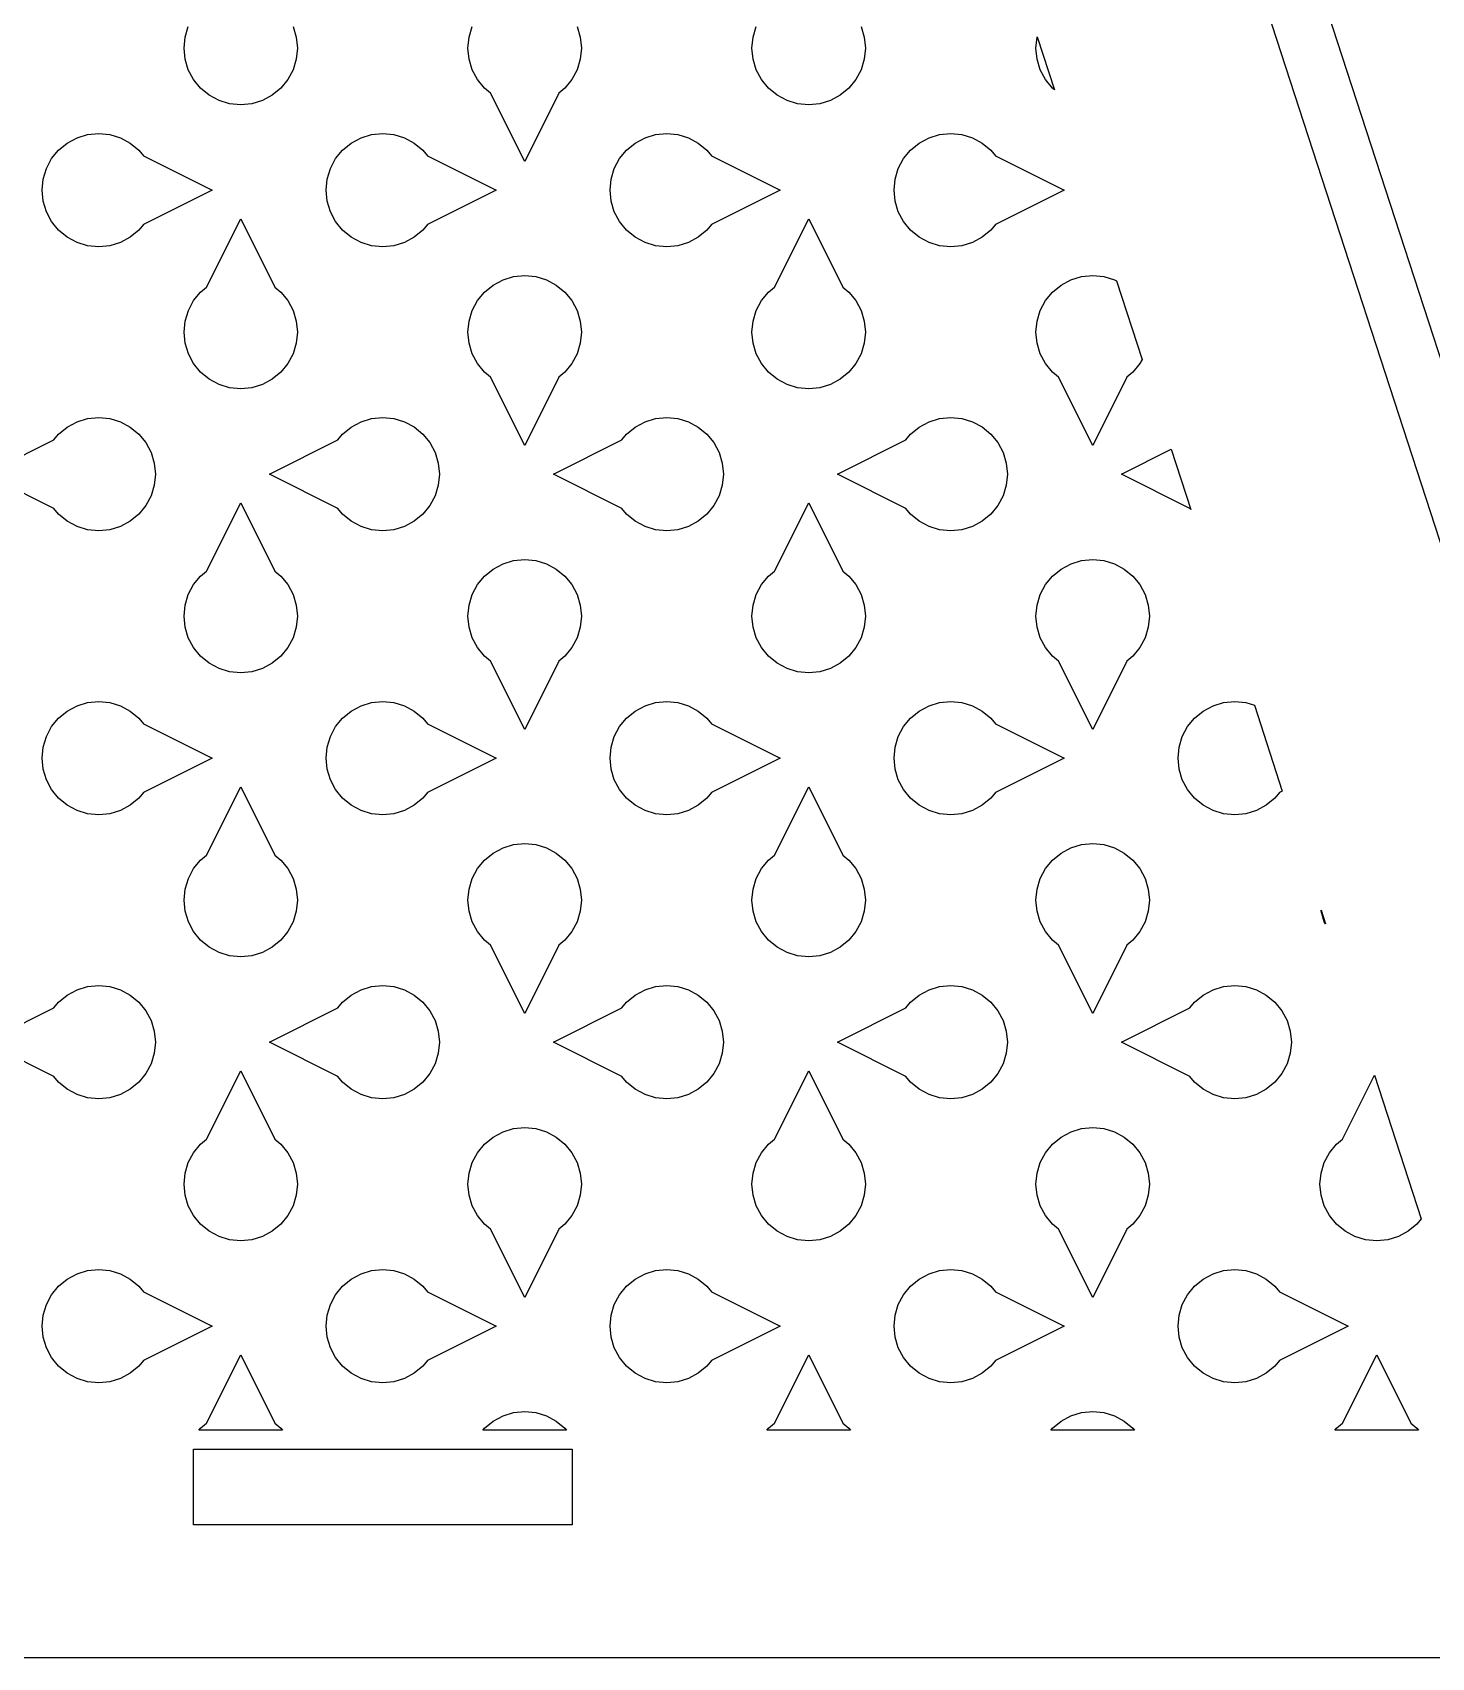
# Model space of a CAD drawing. Header units: metres. Extents: x 20 to 1108, y 20 to 485.
# Drawn here: x 389.1 to 463, y 20 to 105.8 of the extents above; entities that cross this region are included whole.
import ezdxf

# ---------------------------------------------------------------- set-up
doc = ezdxf.new("R2010")
doc.units = ezdxf.units.M

msp = doc.modelspace()

# ---------------------------------------------------------------- linework, layer by layer
for p, q in [((482.617, 20), (407.617, 250.826)), ((410.772, 250.826), (485.772, 20.0001)), ((397.123, 105), (397.181, 105.584)), ((397.181, 105.584), (397.351, 106.145)), ((402.883, 106.145), (403.053, 105.584)), ((403.053, 105.584), (403.112, 105)), ((412.123, 105), (412.181, 105.584)), ((412.181, 105.584), (412.352, 106.145)), ((417.884, 106.145), (418.054, 105.584)), ((418.054, 105.584), (418.112, 105)), ((427.123, 105), (427.181, 105.584)), ((427.181, 105.584), (427.351, 106.145)), ((432.883, 106.145), (433.053, 105.584)), ((433.053, 105.584), (433.112, 105)), ((442.123, 105), (442.181, 105.584)), ((442.181, 105.584), (442.186, 105.602)), ((442.186, 105.602), (443.095, 102.806)), ((397.181, 104.416), (397.123, 105)), ((403.112, 105), (403.054, 104.416)), ((412.182, 104.416), (412.123, 105)), ((418.112, 105), (418.054, 104.416)), ((427.181, 104.416), (427.123, 105)), ((433.112, 105), (433.054, 104.416)), ((442.182, 104.416), (442.123, 105)), ((397.351, 103.855), (397.181, 104.416)), ((397.627, 103.337), (397.351, 103.855)), ((402.883, 103.855), (402.607, 103.337)), ((403.054, 104.416), (402.883, 103.855)), ((412.352, 103.855), (412.182, 104.416)), ((412.627, 103.337), (412.352, 103.855)), ((417.884, 103.855), (417.607, 103.337)), ((418.054, 104.416), (417.884, 103.855)), ((427.351, 103.855), (427.181, 104.416)), ((427.627, 103.337), (427.351, 103.855)), ((432.883, 103.855), (432.607, 103.337)), ((433.054, 104.416), (432.883, 103.855)), ((442.352, 103.855), (442.182, 104.416)), ((442.627, 103.337), (442.352, 103.855)), ((398, 102.883), (397.627, 103.337)), ((402.607, 103.337), (402.235, 102.883)), ((413, 102.883), (412.627, 103.337)), ((417.607, 103.337), (417.235, 102.883)), ((428, 102.883), (427.627, 103.337)), ((432.607, 103.337), (432.235, 102.883)), ((443, 102.883), (442.627, 103.337)), ((398.454, 102.511), (398, 102.883)), ((398.972, 102.234), (398.454, 102.511)), ((399.533, 102.063), (398.972, 102.234)), ((401.262, 102.234), (400.701, 102.064)), ((401.781, 102.511), (401.262, 102.234)), ((402.235, 102.883), (401.781, 102.511)), ((413.309, 102.629), (413, 102.883)), ((415.117, 99.0137), (413.309, 102.629)), ((416.926, 102.629), (415.117, 99.0137)), ((417.235, 102.883), (416.926, 102.629)), ((428.454, 102.511), (428, 102.883)), ((428.972, 102.234), (428.454, 102.511)), ((429.533, 102.063), (428.972, 102.234)), ((431.262, 102.234), (430.701, 102.064)), ((431.781, 102.511), (431.262, 102.234)), ((432.235, 102.883), (431.781, 102.511)), ((443.095, 102.806), (443, 102.883)), ((400.117, 102.007), (399.533, 102.063)), ((400.701, 102.064), (400.117, 102.007)), ((430.117, 102.007), (429.533, 102.063)), ((430.701, 102.064), (430.117, 102.007)), ((391.473, 100.267), (392.034, 100.437)), ((392.034, 100.437), (392.617, 100.494)), ((392.617, 100.494), (393.201, 100.437)), ((393.201, 100.437), (393.762, 100.267)), ((406.473, 100.266), (407.034, 100.436)), ((407.034, 100.436), (407.617, 100.494)), ((407.617, 100.494), (408.201, 100.437)), ((408.201, 100.437), (408.762, 100.266)), ((421.473, 100.267), (422.034, 100.437)), ((422.034, 100.437), (422.617, 100.494)), ((422.617, 100.494), (423.201, 100.437)), ((423.201, 100.437), (423.762, 100.267)), ((436.473, 100.266), (437.034, 100.436)), ((437.034, 100.436), (437.617, 100.494)), ((437.617, 100.494), (438.201, 100.437)), ((438.201, 100.437), (438.762, 100.266)), ((390.127, 99.1631), (390.5, 99.6172)), ((390.5, 99.6172), (390.954, 99.9893)), ((390.954, 99.9893), (391.473, 100.267)), ((393.762, 100.267), (394.281, 99.9893)), ((394.281, 99.9893), (394.735, 99.6172)), ((394.735, 99.6172), (394.989, 99.3086)), ((405.128, 99.1631), (405.5, 99.6172)), ((405.5, 99.6172), (405.954, 99.9893)), ((405.954, 99.9893), (406.473, 100.266)), ((408.762, 100.266), (409.281, 99.9893)), ((409.281, 99.9893), (409.735, 99.6172)), ((409.735, 99.6172), (409.989, 99.3086)), ((420.127, 99.1631), (420.5, 99.6172)), ((420.5, 99.6172), (420.954, 99.9893)), ((420.954, 99.9893), (421.473, 100.267)), ((423.762, 100.267), (424.281, 99.9893)), ((424.281, 99.9893), (424.735, 99.6172)), ((424.735, 99.6172), (424.989, 99.3086)), ((435.128, 99.1631), (435.5, 99.6172)), ((435.5, 99.6172), (435.954, 99.9893)), ((435.954, 99.9893), (436.473, 100.266)), ((438.762, 100.266), (439.281, 99.9893)), ((439.281, 99.9893), (439.735, 99.6172)), ((439.735, 99.6172), (439.989, 99.3086)), ((389.852, 98.6455), (390.127, 99.1631)), ((394.989, 99.3086), (398.604, 97.5)), ((404.852, 98.6445), (405.128, 99.1631)), ((409.989, 99.3086), (413.604, 97.5)), ((419.852, 98.6455), (420.127, 99.1631)), ((424.989, 99.3086), (428.604, 97.5)), ((434.852, 98.6445), (435.128, 99.1631)), ((439.989, 99.3086), (443.604, 97.5)), ((389.624, 97.501), (389.681, 98.085)), ((389.681, 98.085), (389.852, 98.6455)), ((404.624, 97.501), (404.681, 98.084)), ((404.681, 98.084), (404.852, 98.6445)), ((419.624, 97.501), (419.681, 98.085)), ((419.681, 98.085), (419.852, 98.6455)), ((434.624, 97.501), (434.681, 98.084)), ((434.681, 98.084), (434.852, 98.6445)), ((389.682, 96.916), (389.624, 97.501)), ((398.604, 97.5), (394.989, 95.6914)), ((404.682, 96.915), (404.624, 97.501)), ((413.604, 97.5), (409.989, 95.6914)), ((419.682, 96.916), (419.624, 97.501)), ((428.604, 97.5), (424.989, 95.6914)), ((434.682, 96.915), (434.624, 97.501)), ((443.604, 97.5), (439.989, 95.6914)), ((389.852, 96.3555), (389.682, 96.916)), ((390.127, 95.8369), (389.852, 96.3555)), ((404.852, 96.3545), (404.682, 96.915)), ((405.128, 95.8369), (404.852, 96.3545)), ((419.852, 96.3555), (419.682, 96.916)), ((420.127, 95.8369), (419.852, 96.3555)), ((434.852, 96.3545), (434.682, 96.915)), ((435.128, 95.8369), (434.852, 96.3545)), ((390.5, 95.3828), (390.127, 95.8369)), ((390.954, 95.0107), (390.5, 95.3828)), ((394.735, 95.3828), (394.281, 95.0107)), ((394.989, 95.6914), (394.735, 95.3828)), ((398.309, 92.3711), (400.117, 95.9863)), ((400.117, 95.9863), (401.926, 92.3711)), ((405.5, 95.3828), (405.128, 95.8369)), ((405.954, 95.0098), (405.5, 95.3828)), ((409.735, 95.3818), (409.281, 95.0107)), ((409.989, 95.6914), (409.735, 95.3818)), ((420.5, 95.3828), (420.127, 95.8369)), ((420.954, 95.0107), (420.5, 95.3828)), ((424.735, 95.3828), (424.281, 95.0107)), ((424.989, 95.6914), (424.735, 95.3828)), ((428.309, 92.3711), (430.117, 95.9863)), ((430.117, 95.9863), (431.926, 92.3711)), ((435.5, 95.3828), (435.128, 95.8369)), ((435.954, 95.0098), (435.5, 95.3828)), ((439.735, 95.3818), (439.281, 95.0107)), ((439.989, 95.6914), (439.735, 95.3818)), ((391.473, 94.7344), (390.954, 95.0107)), ((392.034, 94.5635), (391.473, 94.7344)), ((392.617, 94.5059), (392.034, 94.5635)), ((393.201, 94.5645), (392.617, 94.5059)), ((393.762, 94.7344), (393.201, 94.5645)), ((394.281, 95.0107), (393.762, 94.7344)), ((406.473, 94.7334), (405.954, 95.0098)), ((407.034, 94.5635), (406.473, 94.7334)), ((407.617, 94.5059), (407.034, 94.5635)), ((408.201, 94.5635), (407.617, 94.5059)), ((408.762, 94.7334), (408.201, 94.5635)), ((409.281, 95.0107), (408.762, 94.7334)), ((421.473, 94.7344), (420.954, 95.0107)), ((422.034, 94.5635), (421.473, 94.7344)), ((422.617, 94.5059), (422.034, 94.5635)), ((423.201, 94.5645), (422.617, 94.5059)), ((423.762, 94.7344), (423.201, 94.5645)), ((424.281, 95.0107), (423.762, 94.7344)), ((436.473, 94.7334), (435.954, 95.0098)), ((437.034, 94.5635), (436.473, 94.7334)), ((437.617, 94.5059), (437.034, 94.5635)), ((438.201, 94.5635), (437.617, 94.5059)), ((438.762, 94.7334), (438.201, 94.5635)), ((439.281, 95.0107), (438.762, 94.7334)), ((413.453, 92.4893), (413.972, 92.7656)), ((413.972, 92.7656), (414.533, 92.9355)), ((414.533, 92.9355), (415.117, 92.9932)), ((415.117, 92.9932), (415.701, 92.9365)), ((415.701, 92.9365), (416.262, 92.7656)), ((416.262, 92.7656), (416.781, 92.4893)), ((443.453, 92.4893), (443.972, 92.7656)), ((443.972, 92.7656), (444.533, 92.9355)), ((444.533, 92.9355), (445.117, 92.9932)), ((445.117, 92.9932), (445.701, 92.9365)), ((445.701, 92.9365), (446.262, 92.7656)), ((446.262, 92.7656), (446.376, 92.7051)), ((446.376, 92.7051), (447.724, 88.5576)), ((397.628, 91.6631), (398, 92.1172)), ((398, 92.1172), (398.309, 92.3711)), ((401.926, 92.3711), (402.236, 92.1172)), ((402.236, 92.1172), (402.608, 91.6631)), ((412.627, 91.6631), (412.999, 92.1172)), ((412.999, 92.1172), (413.453, 92.4893)), ((416.781, 92.4893), (417.235, 92.1172)), ((417.235, 92.1172), (417.608, 91.6631)), ((427.628, 91.6631), (428, 92.1172)), ((428, 92.1172), (428.309, 92.3711)), ((431.926, 92.3711), (432.236, 92.1172)), ((432.236, 92.1172), (432.608, 91.6631)), ((442.627, 91.6631), (442.999, 92.1172)), ((442.999, 92.1172), (443.453, 92.4893)), ((397.181, 90.584), (397.352, 91.1445)), ((397.352, 91.1445), (397.628, 91.6631)), ((402.608, 91.6631), (402.884, 91.1445)), ((402.884, 91.1445), (403.054, 90.584)), ((412.181, 90.584), (412.351, 91.1445)), ((412.351, 91.1445), (412.627, 91.6631)), ((417.608, 91.6631), (417.883, 91.1445)), ((417.883, 91.1445), (418.053, 90.584)), ((427.181, 90.584), (427.352, 91.1445)), ((427.352, 91.1445), (427.628, 91.6631)), ((432.608, 91.6631), (432.884, 91.1445)), ((432.884, 91.1445), (433.054, 90.584)), ((442.181, 90.584), (442.351, 91.1445)), ((442.351, 91.1445), (442.627, 91.6631)), ((397.123, 90), (397.181, 90.584)), ((403.054, 90.584), (403.112, 90)), ((412.123, 90), (412.181, 90.584)), ((418.053, 90.584), (418.112, 90)), ((427.123, 90), (427.181, 90.584)), ((433.054, 90.584), (433.112, 90)), ((442.123, 90), (442.181, 90.584)), ((397.182, 89.416), (397.123, 90)), ((397.352, 88.8555), (397.182, 89.416)), ((403.054, 89.416), (402.884, 88.8555)), ((403.112, 90), (403.054, 89.416)), ((412.181, 89.416), (412.123, 90)), ((412.351, 88.8555), (412.181, 89.416)), ((418.054, 89.416), (417.883, 88.8555)), ((418.112, 90), (418.054, 89.416)), ((427.182, 89.416), (427.123, 90)), ((427.352, 88.8555), (427.182, 89.416)), ((433.054, 89.416), (432.884, 88.8555)), ((433.112, 90), (433.054, 89.416)), ((442.181, 89.416), (442.123, 90)), ((442.351, 88.8555), (442.181, 89.416)), ((397.627, 88.3369), (397.352, 88.8555)), ((402.884, 88.8555), (402.608, 88.3369)), ((412.627, 88.3369), (412.351, 88.8555)), ((417.883, 88.8555), (417.607, 88.3369)), ((427.627, 88.3369), (427.352, 88.8555)), ((432.884, 88.8555), (432.608, 88.3369)), ((442.627, 88.3369), (442.351, 88.8555)), ((447.724, 88.5576), (447.607, 88.3369)), ((398, 87.8828), (397.627, 88.3369)), ((398.454, 87.5107), (398, 87.8828)), ((402.235, 87.8828), (401.782, 87.5107)), ((402.608, 88.3369), (402.235, 87.8828)), ((412.999, 87.8828), (412.627, 88.3369)), ((413.309, 87.6289), (412.999, 87.8828)), ((415.117, 84.0137), (413.309, 87.6289)), ((416.926, 87.6289), (415.117, 84.0137)), ((417.235, 87.8828), (416.926, 87.6289)), ((417.607, 88.3369), (417.235, 87.8828)), ((428, 87.8828), (427.627, 88.3369)), ((428.454, 87.5107), (428, 87.8828)), ((432.235, 87.8828), (431.782, 87.5107)), ((432.608, 88.3369), (432.235, 87.8828)), ((442.999, 87.8828), (442.627, 88.3369)), ((443.309, 87.6289), (442.999, 87.8828)), ((445.117, 84.0137), (443.309, 87.6289)), ((446.926, 87.6289), (445.117, 84.0137)), ((447.235, 87.8828), (446.926, 87.6289)), ((447.607, 88.3369), (447.235, 87.8828)), ((398.973, 87.2344), (398.454, 87.5107)), ((399.534, 87.0635), (398.973, 87.2344)), ((400.117, 87.0068), (399.534, 87.0635)), ((400.702, 87.0645), (400.117, 87.0068)), ((401.263, 87.2344), (400.702, 87.0645)), ((401.782, 87.5107), (401.263, 87.2344)), ((428.973, 87.2344), (428.454, 87.5107)), ((429.534, 87.0635), (428.973, 87.2344)), ((430.117, 87.0068), (429.534, 87.0635)), ((430.702, 87.0645), (430.117, 87.0068)), ((431.263, 87.2344), (430.702, 87.0645)), ((431.782, 87.5107), (431.263, 87.2344)), ((390.5, 84.6172), (390.954, 84.9893)), ((390.954, 84.9893), (391.473, 85.2656)), ((391.473, 85.2656), (392.034, 85.4355)), ((392.034, 85.4355), (392.617, 85.4941)), ((392.617, 85.4941), (393.201, 85.4365)), ((393.201, 85.4365), (393.762, 85.2656)), ((393.762, 85.2656), (394.281, 84.9893)), ((394.281, 84.9893), (394.735, 84.6172)), ((405.5, 84.6172), (405.954, 84.9893)), ((405.954, 84.9893), (406.473, 85.2666)), ((406.473, 85.2666), (407.034, 85.4365)), ((407.034, 85.4365), (407.617, 85.4941)), ((407.617, 85.4941), (408.201, 85.4365)), ((408.201, 85.4365), (408.762, 85.2666)), ((408.762, 85.2666), (409.281, 84.9902)), ((409.281, 84.9902), (409.735, 84.6172)), ((420.5, 84.6172), (420.954, 84.9893)), ((420.954, 84.9893), (421.473, 85.2656)), ((421.473, 85.2656), (422.034, 85.4355)), ((422.034, 85.4355), (422.617, 85.4941)), ((422.617, 85.4941), (423.201, 85.4365)), ((423.201, 85.4365), (423.762, 85.2656)), ((423.762, 85.2656), (424.281, 84.9893)), ((424.281, 84.9893), (424.735, 84.6172)), ((435.5, 84.6172), (435.954, 84.9893)), ((435.954, 84.9893), (436.473, 85.2666)), ((436.473, 85.2666), (437.034, 85.4365)), ((437.034, 85.4365), (437.617, 85.4941)), ((437.617, 85.4941), (438.201, 85.4365)), ((438.201, 85.4365), (438.762, 85.2666)), ((438.762, 85.2666), (439.281, 84.9902)), ((439.281, 84.9902), (439.735, 84.6172)), ((386.631, 82.5), (390.246, 84.3086)), ((390.246, 84.3086), (390.5, 84.6172)), ((394.735, 84.6172), (395.108, 84.1631)), ((395.108, 84.1631), (395.383, 83.6445)), ((401.631, 82.5), (405.246, 84.3086)), ((405.246, 84.3086), (405.5, 84.6172)), ((409.735, 84.6172), (410.107, 84.1631)), ((410.107, 84.1631), (410.383, 83.6455)), ((416.631, 82.5), (420.246, 84.3086)), ((420.246, 84.3086), (420.5, 84.6172)), ((424.735, 84.6172), (425.108, 84.1631)), ((425.108, 84.1631), (425.383, 83.6445)), ((431.631, 82.5), (435.246, 84.3086)), ((435.246, 84.3086), (435.5, 84.6172)), ((439.735, 84.6172), (440.107, 84.1631)), ((440.107, 84.1631), (440.383, 83.6455)), ((395.383, 83.6445), (395.553, 83.084)), ((410.383, 83.6455), (410.553, 83.085)), ((425.383, 83.6445), (425.553, 83.084)), ((440.383, 83.6455), (440.553, 83.085)), ((446.631, 82.5), (449.265, 83.8174)), ((449.265, 83.8174), (450.302, 80.625)), ((390.246, 80.6914), (386.631, 82.5)), ((395.553, 83.084), (395.611, 82.499)), ((395.611, 82.499), (395.554, 81.915)), ((405.246, 80.6914), (401.631, 82.5)), ((410.553, 83.085), (410.611, 82.499)), ((410.611, 82.499), (410.554, 81.916)), ((420.246, 80.6914), (416.631, 82.5)), ((425.553, 83.084), (425.611, 82.499)), ((425.611, 82.499), (425.554, 81.915)), ((435.246, 80.6914), (431.631, 82.5)), ((440.553, 83.085), (440.611, 82.499)), ((440.611, 82.499), (440.554, 81.916)), ((450.246, 80.6914), (446.631, 82.5)), ((395.554, 81.915), (395.383, 81.3545)), ((410.554, 81.916), (410.383, 81.3555)), ((425.554, 81.915), (425.383, 81.3545)), ((440.554, 81.916), (440.383, 81.3555)), ((390.5, 80.3828), (390.246, 80.6914)), ((395.107, 80.8369), (394.735, 80.3828)), ((395.383, 81.3545), (395.107, 80.8369)), ((398.309, 77.3711), (400.117, 80.9863)), ((400.117, 80.9863), (401.926, 77.3711)), ((405.5, 80.3828), (405.246, 80.6914)), ((410.107, 80.8369), (409.735, 80.3828)), ((410.383, 81.3555), (410.107, 80.8369)), ((420.5, 80.3828), (420.246, 80.6914)), ((425.107, 80.8369), (424.735, 80.3828)), ((425.383, 81.3545), (425.107, 80.8369)), ((428.309, 77.3711), (430.117, 80.9863)), ((430.117, 80.9863), (431.926, 77.3711)), ((435.5, 80.3828), (435.246, 80.6914)), ((440.107, 80.8369), (439.735, 80.3828)), ((440.383, 81.3555), (440.107, 80.8369)), ((450.302, 80.625), (450.246, 80.6914)), ((390.954, 80.0107), (390.5, 80.3828)), ((391.473, 79.7334), (390.954, 80.0107)), ((394.281, 80.0107), (393.762, 79.7334)), ((394.735, 80.3828), (394.281, 80.0107)), ((405.954, 80.0107), (405.5, 80.3828)), ((406.473, 79.7344), (405.954, 80.0107)), ((409.281, 80.0107), (408.762, 79.7344)), ((409.735, 80.3828), (409.281, 80.0107)), ((420.954, 80.0107), (420.5, 80.3828)), ((421.473, 79.7334), (420.954, 80.0107)), ((424.281, 80.0107), (423.762, 79.7334)), ((424.735, 80.3828), (424.281, 80.0107)), ((435.954, 80.0107), (435.5, 80.3828)), ((436.473, 79.7344), (435.954, 80.0107)), ((439.281, 80.0107), (438.762, 79.7344)), ((439.735, 80.3828), (439.281, 80.0107)), ((392.034, 79.5635), (391.473, 79.7334)), ((392.617, 79.5059), (392.034, 79.5635)), ((393.201, 79.5635), (392.617, 79.5059)), ((393.762, 79.7334), (393.201, 79.5635)), ((407.034, 79.5635), (406.473, 79.7344)), ((407.617, 79.5059), (407.034, 79.5635)), ((408.201, 79.5645), (407.617, 79.5059)), ((408.762, 79.7344), (408.201, 79.5645)), ((422.034, 79.5635), (421.473, 79.7334)), ((422.617, 79.5059), (422.034, 79.5635)), ((423.201, 79.5635), (422.617, 79.5059)), ((423.762, 79.7334), (423.201, 79.5635)), ((437.034, 79.5635), (436.473, 79.7344)), ((437.617, 79.5059), (437.034, 79.5635)), ((438.201, 79.5645), (437.617, 79.5059)), ((438.762, 79.7344), (438.201, 79.5645)), ((398, 77.1172), (398.309, 77.3711)), ((401.926, 77.3711), (402.235, 77.1172)), ((413, 77.1172), (413.454, 77.4893)), ((413.454, 77.4893), (413.973, 77.7656)), ((413.973, 77.7656), (414.534, 77.9355)), ((414.534, 77.9355), (415.117, 77.9932)), ((415.117, 77.9932), (415.702, 77.9365)), ((415.702, 77.9365), (416.263, 77.7656)), ((416.263, 77.7656), (416.781, 77.4893)), ((416.781, 77.4893), (417.235, 77.1172)), ((428, 77.1172), (428.309, 77.3711)), ((431.926, 77.3711), (432.235, 77.1172)), ((443, 77.1172), (443.454, 77.4893)), ((443.454, 77.4893), (443.973, 77.7656)), ((443.973, 77.7656), (444.534, 77.9355)), ((444.534, 77.9355), (445.118, 77.9932)), ((445.118, 77.9932), (445.702, 77.9365)), ((445.702, 77.9365), (446.263, 77.7656)), ((446.263, 77.7656), (446.781, 77.4893)), ((446.781, 77.4893), (447.235, 77.1172)), ((397.351, 76.1445), (397.627, 76.6631)), ((397.627, 76.6631), (398, 77.1172)), ((402.235, 77.1172), (402.608, 76.6631)), ((402.608, 76.6631), (402.883, 76.1445)), ((412.352, 76.1445), (412.628, 76.6631)), ((412.628, 76.6631), (413, 77.1172)), ((417.235, 77.1172), (417.608, 76.6631)), ((417.608, 76.6631), (417.884, 76.1445)), ((427.351, 76.1445), (427.627, 76.6631)), ((427.627, 76.6631), (428, 77.1172)), ((432.235, 77.1172), (432.608, 76.6631)), ((432.608, 76.6631), (432.883, 76.1445)), ((442.352, 76.1445), (442.628, 76.6631)), ((442.628, 76.6631), (443, 77.1172)), ((447.235, 77.1172), (447.608, 76.6631)), ((447.608, 76.6631), (447.884, 76.1445)), ((397.123, 75), (397.181, 75.584)), ((397.181, 75.584), (397.351, 76.1445)), ((402.883, 76.1445), (403.053, 75.584)), ((403.053, 75.584), (403.112, 75)), ((412.123, 75), (412.181, 75.584)), ((412.181, 75.584), (412.352, 76.1445)), ((417.884, 76.1445), (418.054, 75.584)), ((418.054, 75.584), (418.112, 75)), ((427.123, 75), (427.181, 75.584)), ((427.181, 75.584), (427.351, 76.1445)), ((432.883, 76.1445), (433.053, 75.584)), ((433.053, 75.584), (433.112, 75)), ((442.123, 75), (442.181, 75.584)), ((442.181, 75.584), (442.352, 76.1445)), ((447.884, 76.1445), (448.054, 75.584)), ((448.054, 75.584), (448.112, 75)), ((397.181, 74.416), (397.123, 75)), ((403.112, 75), (403.054, 74.416)), ((412.182, 74.416), (412.123, 75)), ((418.112, 75), (418.054, 74.416)), ((427.181, 74.416), (427.123, 75)), ((433.112, 75), (433.054, 74.416)), ((442.182, 74.416), (442.123, 75)), ((448.112, 75), (448.054, 74.416)), ((397.351, 73.8555), (397.181, 74.416)), ((397.627, 73.3369), (397.351, 73.8555)), ((402.883, 73.8555), (402.607, 73.3369)), ((403.054, 74.416), (402.883, 73.8555)), ((412.352, 73.8555), (412.182, 74.416)), ((412.627, 73.3369), (412.352, 73.8555)), ((417.884, 73.8555), (417.607, 73.3369)), ((418.054, 74.416), (417.884, 73.8555)), ((427.351, 73.8555), (427.181, 74.416)), ((427.627, 73.3369), (427.351, 73.8555)), ((432.883, 73.8555), (432.607, 73.3369)), ((433.054, 74.416), (432.883, 73.8555)), ((442.352, 73.8555), (442.182, 74.416)), ((442.627, 73.3369), (442.352, 73.8555)), ((447.884, 73.8555), (447.607, 73.3369)), ((448.054, 74.416), (447.884, 73.8555)), ((398, 72.8828), (397.627, 73.3369)), ((402.607, 73.3369), (402.235, 72.8828)), ((413, 72.8828), (412.627, 73.3369)), ((417.607, 73.3369), (417.235, 72.8828)), ((428, 72.8828), (427.627, 73.3369)), ((432.607, 73.3369), (432.235, 72.8828)), ((443, 72.8828), (442.627, 73.3369)), ((447.607, 73.3369), (447.235, 72.8828)), ((398.454, 72.5107), (398, 72.8828)), ((398.972, 72.2344), (398.454, 72.5107)), ((399.533, 72.0635), (398.972, 72.2344)), ((401.262, 72.2344), (400.701, 72.0645)), ((401.781, 72.5107), (401.262, 72.2344)), ((402.235, 72.8828), (401.781, 72.5107)), ((413.309, 72.6289), (413, 72.8828)), ((415.117, 69.0137), (413.309, 72.6289)), ((416.926, 72.6289), (415.117, 69.0137)), ((417.235, 72.8828), (416.926, 72.6289)), ((428.454, 72.5107), (428, 72.8828)), ((428.972, 72.2344), (428.454, 72.5107)), ((429.533, 72.0635), (428.972, 72.2344)), ((431.262, 72.2344), (430.701, 72.0645)), ((431.781, 72.5107), (431.262, 72.2344)), ((432.235, 72.8828), (431.781, 72.5107)), ((443.309, 72.6289), (443, 72.8828)), ((445.117, 69.0137), (443.309, 72.6289)), ((446.926, 72.6289), (445.117, 69.0137)), ((447.235, 72.8828), (446.926, 72.6289)), ((400.117, 72.0068), (399.533, 72.0635)), ((400.701, 72.0645), (400.117, 72.0068)), ((430.117, 72.0068), (429.533, 72.0635)), ((430.701, 72.0645), (430.117, 72.0068)), ((391.473, 70.2666), (392.034, 70.4365)), ((392.034, 70.4365), (392.617, 70.4941)), ((392.617, 70.4941), (393.201, 70.4365)), ((393.201, 70.4365), (393.762, 70.2666)), ((406.473, 70.2656), (407.034, 70.4355)), ((407.034, 70.4355), (407.617, 70.4941)), ((407.617, 70.4941), (408.201, 70.4365)), ((408.201, 70.4365), (408.762, 70.2656)), ((421.473, 70.2666), (422.034, 70.4365)), ((422.034, 70.4365), (422.617, 70.4941)), ((422.617, 70.4941), (423.201, 70.4365)), ((423.201, 70.4365), (423.762, 70.2666)), ((436.473, 70.2656), (437.034, 70.4355)), ((437.034, 70.4355), (437.617, 70.4941)), ((437.617, 70.4941), (438.201, 70.4365)), ((438.201, 70.4365), (438.762, 70.2656)), ((451.473, 70.2666), (452.034, 70.4365)), ((452.034, 70.4365), (452.617, 70.4941)), ((452.617, 70.4941), (453.201, 70.4365)), ((453.201, 70.4365), (453.657, 70.2979)), ((390.127, 69.1631), (390.5, 69.6172)), ((390.5, 69.6172), (390.954, 69.9893)), ((390.954, 69.9893), (391.473, 70.2666)), ((393.762, 70.2666), (394.281, 69.9893)), ((394.281, 69.9893), (394.735, 69.6172)), ((394.735, 69.6172), (394.989, 69.3086)), ((405.128, 69.1631), (405.5, 69.6172)), ((405.5, 69.6172), (405.954, 69.9893)), ((405.954, 69.9893), (406.473, 70.2656)), ((408.762, 70.2656), (409.281, 69.9893)), ((409.281, 69.9893), (409.735, 69.6172)), ((409.735, 69.6172), (409.989, 69.3086)), ((420.127, 69.1631), (420.5, 69.6172)), ((420.5, 69.6172), (420.954, 69.9893)), ((420.954, 69.9893), (421.473, 70.2666)), ((423.762, 70.2666), (424.281, 69.9893)), ((424.281, 69.9893), (424.735, 69.6172)), ((424.735, 69.6172), (424.989, 69.3086)), ((435.128, 69.1631), (435.5, 69.6172)), ((435.5, 69.6172), (435.954, 69.9893)), ((435.954, 69.9893), (436.473, 70.2656)), ((438.762, 70.2656), (439.281, 69.9893)), ((439.281, 69.9893), (439.735, 69.6172)), ((439.735, 69.6172), (439.989, 69.3086)), ((450.127, 69.1631), (450.5, 69.6172)), ((450.5, 69.6172), (450.954, 69.9893)), ((450.954, 69.9893), (451.473, 70.2666)), ((453.657, 70.2979), (455.13, 65.7627)), ((389.852, 68.6455), (390.127, 69.1631)), ((394.989, 69.3086), (398.604, 67.5)), ((404.852, 68.6445), (405.128, 69.1631)), ((409.989, 69.3086), (413.604, 67.5)), ((419.852, 68.6455), (420.127, 69.1631)), ((424.989, 69.3086), (428.604, 67.5)), ((434.852, 68.6445), (435.128, 69.1631)), ((439.989, 69.3086), (443.604, 67.5)), ((449.852, 68.6455), (450.127, 69.1631)), ((389.624, 67.501), (389.681, 68.085)), ((389.681, 68.085), (389.852, 68.6455)), ((404.624, 67.501), (404.681, 68.084)), ((404.681, 68.084), (404.852, 68.6445)), ((419.624, 67.501), (419.681, 68.085)), ((419.681, 68.085), (419.852, 68.6455)), ((434.624, 67.501), (434.681, 68.084)), ((434.681, 68.084), (434.852, 68.6445)), ((449.624, 67.501), (449.681, 68.085)), ((449.681, 68.085), (449.852, 68.6455)), ((389.682, 66.916), (389.624, 67.501)), ((398.604, 67.5), (394.989, 65.6914)), ((404.682, 66.915), (404.624, 67.501)), ((413.604, 67.5), (409.989, 65.6914)), ((419.682, 66.916), (419.624, 67.501)), ((428.604, 67.5), (424.989, 65.6914)), ((434.682, 66.915), (434.624, 67.501)), ((443.604, 67.5), (439.989, 65.6914)), ((449.682, 66.916), (449.624, 67.501)), ((389.852, 66.3555), (389.682, 66.916)), ((390.127, 65.8369), (389.852, 66.3555)), ((404.852, 66.3545), (404.682, 66.915)), ((405.128, 65.8369), (404.852, 66.3545)), ((419.852, 66.3555), (419.682, 66.916)), ((420.127, 65.8369), (419.852, 66.3555)), ((434.852, 66.3545), (434.682, 66.915)), ((435.128, 65.8369), (434.852, 66.3545)), ((449.852, 66.3555), (449.682, 66.916)), ((450.127, 65.8369), (449.852, 66.3555)), ((390.5, 65.3828), (390.127, 65.8369)), ((390.954, 65.0107), (390.5, 65.3828)), ((394.735, 65.3828), (394.281, 65.0107)), ((394.989, 65.6914), (394.735, 65.3828)), ((398.309, 62.3711), (400.117, 65.9863)), ((400.117, 65.9863), (401.926, 62.3711)), ((405.5, 65.3828), (405.128, 65.8369)), ((405.954, 65.0098), (405.5, 65.3828)), ((409.735, 65.3818), (409.281, 65.0107)), ((409.989, 65.6914), (409.735, 65.3818)), ((420.5, 65.3828), (420.127, 65.8369)), ((420.954, 65.0107), (420.5, 65.3828)), ((424.735, 65.3828), (424.281, 65.0107)), ((424.989, 65.6914), (424.735, 65.3828)), ((428.309, 62.3711), (430.117, 65.9863)), ((430.117, 65.9863), (431.926, 62.3711)), ((435.5, 65.3828), (435.128, 65.8369)), ((435.954, 65.0098), (435.5, 65.3828)), ((439.735, 65.3818), (439.281, 65.0107)), ((439.989, 65.6914), (439.735, 65.3818)), ((450.5, 65.3828), (450.127, 65.8369)), ((450.954, 65.0107), (450.5, 65.3828)), ((454.735, 65.3828), (454.281, 65.0107)), ((454.989, 65.6914), (454.735, 65.3828)), ((455.13, 65.7627), (454.989, 65.6914)), ((391.473, 64.7344), (390.954, 65.0107)), ((392.034, 64.5635), (391.473, 64.7344)), ((392.617, 64.5059), (392.034, 64.5635)), ((393.201, 64.5645), (392.617, 64.5059)), ((393.762, 64.7344), (393.201, 64.5645)), ((394.281, 65.0107), (393.762, 64.7344)), ((406.473, 64.7334), (405.954, 65.0098)), ((407.034, 64.5635), (406.473, 64.7334)), ((407.617, 64.5059), (407.034, 64.5635)), ((408.201, 64.5635), (407.617, 64.5059)), ((408.762, 64.7334), (408.201, 64.5635)), ((409.281, 65.0107), (408.762, 64.7334)), ((421.473, 64.7344), (420.954, 65.0107)), ((422.034, 64.5635), (421.473, 64.7344)), ((422.617, 64.5059), (422.034, 64.5635)), ((423.201, 64.5645), (422.617, 64.5059)), ((423.762, 64.7344), (423.201, 64.5645)), ((424.281, 65.0107), (423.762, 64.7344)), ((436.473, 64.7334), (435.954, 65.0098)), ((437.034, 64.5635), (436.473, 64.7334)), ((437.617, 64.5059), (437.034, 64.5635)), ((438.201, 64.5635), (437.617, 64.5059)), ((438.762, 64.7334), (438.201, 64.5635)), ((439.281, 65.0107), (438.762, 64.7334)), ((451.473, 64.7344), (450.954, 65.0107)), ((452.034, 64.5635), (451.473, 64.7344)), ((452.617, 64.5059), (452.034, 64.5635)), ((453.201, 64.5645), (452.617, 64.5059)), ((453.762, 64.7344), (453.201, 64.5645)), ((454.281, 65.0107), (453.762, 64.7344)), ((413.453, 62.4893), (413.972, 62.7656)), ((413.972, 62.7656), (414.533, 62.9355)), ((414.533, 62.9355), (415.117, 62.9932)), ((415.117, 62.9932), (415.701, 62.9365)), ((415.701, 62.9365), (416.262, 62.7656)), ((416.262, 62.7656), (416.781, 62.4893)), ((443.453, 62.4893), (443.972, 62.7656)), ((443.972, 62.7656), (444.533, 62.9355)), ((444.533, 62.9355), (445.117, 62.9932)), ((445.117, 62.9932), (445.701, 62.9365)), ((445.701, 62.9365), (446.262, 62.7656)), ((446.262, 62.7656), (446.781, 62.4893)), ((397.628, 61.6631), (398, 62.1172)), ((398, 62.1172), (398.309, 62.3711)), ((401.926, 62.3711), (402.236, 62.1172)), ((402.236, 62.1172), (402.608, 61.6631)), ((412.627, 61.6631), (412.999, 62.1172)), ((412.999, 62.1172), (413.453, 62.4893)), ((416.781, 62.4893), (417.235, 62.1172)), ((417.235, 62.1172), (417.608, 61.6631)), ((427.628, 61.6631), (428, 62.1172)), ((428, 62.1172), (428.309, 62.3711)), ((431.926, 62.3711), (432.236, 62.1172)), ((432.236, 62.1172), (432.608, 61.6631)), ((442.627, 61.6631), (442.999, 62.1172)), ((442.999, 62.1172), (443.453, 62.4893)), ((446.781, 62.4893), (447.235, 62.1172)), ((447.235, 62.1172), (447.608, 61.6631)), ((397.181, 60.584), (397.352, 61.1445)), ((397.352, 61.1445), (397.628, 61.6631)), ((402.608, 61.6631), (402.884, 61.1445)), ((402.884, 61.1445), (403.054, 60.584)), ((412.181, 60.584), (412.351, 61.1445)), ((412.351, 61.1445), (412.627, 61.6631)), ((417.608, 61.6631), (417.883, 61.1445)), ((417.883, 61.1445), (418.053, 60.584)), ((427.181, 60.584), (427.352, 61.1445)), ((427.352, 61.1445), (427.628, 61.6631)), ((432.608, 61.6631), (432.884, 61.1445)), ((432.884, 61.1445), (433.054, 60.584)), ((442.181, 60.584), (442.351, 61.1445)), ((442.351, 61.1445), (442.627, 61.6631)), ((447.608, 61.6631), (447.883, 61.1445)), ((447.883, 61.1445), (448.053, 60.584)), ((397.123, 60), (397.181, 60.584)), ((403.054, 60.584), (403.112, 60)), ((412.123, 60), (412.181, 60.584)), ((418.053, 60.584), (418.112, 60)), ((427.123, 60), (427.181, 60.584)), ((433.054, 60.584), (433.112, 60)), ((442.123, 60), (442.181, 60.584)), ((448.053, 60.584), (448.112, 60)), ((397.182, 59.416), (397.123, 60)), ((397.352, 58.8555), (397.182, 59.416)), ((403.054, 59.416), (402.884, 58.8555)), ((403.112, 60), (403.054, 59.416)), ((412.181, 59.416), (412.123, 60)), ((412.351, 58.8555), (412.181, 59.416)), ((418.054, 59.416), (417.883, 58.8555)), ((418.112, 60), (418.054, 59.416)), ((427.182, 59.416), (427.123, 60)), ((427.352, 58.8555), (427.182, 59.416)), ((433.054, 59.416), (432.884, 58.8555)), ((433.112, 60), (433.054, 59.416)), ((442.181, 59.416), (442.123, 60)), ((442.351, 58.8555), (442.181, 59.416)), ((448.054, 59.416), (447.883, 58.8555)), ((448.112, 60), (448.054, 59.416)), ((457.182, 59.416), (457.177, 59.4648)), ((457.177, 59.4648), (457.411, 58.7422)), ((457.352, 58.8555), (457.182, 59.416)), ((397.627, 58.3369), (397.352, 58.8555)), ((402.884, 58.8555), (402.608, 58.3369)), ((412.627, 58.3369), (412.351, 58.8555)), ((417.883, 58.8555), (417.607, 58.3369)), ((427.627, 58.3369), (427.352, 58.8555)), ((432.884, 58.8555), (432.608, 58.3369)), ((442.627, 58.3369), (442.351, 58.8555)), ((447.883, 58.8555), (447.607, 58.3369)), ((457.411, 58.7422), (457.352, 58.8555)), ((398, 57.8828), (397.627, 58.3369)), ((398.454, 57.5107), (398, 57.8828)), ((398.973, 57.2344), (398.454, 57.5107)), ((401.782, 57.5107), (401.263, 57.2344)), ((402.235, 57.8828), (401.782, 57.5107)), ((402.608, 58.3369), (402.235, 57.8828)), ((412.999, 57.8828), (412.627, 58.3369)), ((413.309, 57.6289), (412.999, 57.8828)), ((415.117, 54.0137), (413.309, 57.6289)), ((416.926, 57.6289), (415.117, 54.0137)), ((417.235, 57.8828), (416.926, 57.6289)), ((417.607, 58.3369), (417.235, 57.8828)), ((428, 57.8828), (427.627, 58.3369)), ((428.454, 57.5107), (428, 57.8828)), ((428.973, 57.2344), (428.454, 57.5107)), ((431.782, 57.5107), (431.263, 57.2344)), ((432.235, 57.8828), (431.782, 57.5107)), ((432.608, 58.3369), (432.235, 57.8828)), ((442.999, 57.8828), (442.627, 58.3369)), ((443.309, 57.6289), (442.999, 57.8828)), ((445.117, 54.0137), (443.309, 57.6289)), ((446.926, 57.6289), (445.117, 54.0137)), ((447.235, 57.8828), (446.926, 57.6289)), ((447.607, 58.3369), (447.235, 57.8828)), ((399.534, 57.0635), (398.973, 57.2344)), ((400.117, 57.0068), (399.534, 57.0635)), ((400.702, 57.0645), (400.117, 57.0068)), ((401.263, 57.2344), (400.702, 57.0645)), ((429.534, 57.0635), (428.973, 57.2344)), ((430.117, 57.0068), (429.534, 57.0635)), ((430.702, 57.0645), (430.117, 57.0068)), ((431.263, 57.2344), (430.702, 57.0645)), ((390.5, 54.6172), (390.954, 54.9893)), ((390.954, 54.9893), (391.473, 55.2656)), ((391.473, 55.2656), (392.034, 55.4355)), ((392.034, 55.4355), (392.617, 55.4941)), ((392.617, 55.4941), (393.201, 55.4365)), ((393.201, 55.4365), (393.762, 55.2656)), ((393.762, 55.2656), (394.281, 54.9893)), ((394.281, 54.9893), (394.735, 54.6172)), ((405.5, 54.6172), (405.954, 54.9893)), ((405.954, 54.9893), (406.473, 55.2666)), ((406.473, 55.2666), (407.034, 55.4365)), ((407.034, 55.4365), (407.617, 55.4941)), ((407.617, 55.4941), (408.201, 55.4365)), ((408.201, 55.4365), (408.762, 55.2666)), ((408.762, 55.2666), (409.281, 54.9902)), ((409.281, 54.9902), (409.735, 54.6172)), ((420.5, 54.6172), (420.954, 54.9893)), ((420.954, 54.9893), (421.473, 55.2656)), ((421.473, 55.2656), (422.034, 55.4355)), ((422.034, 55.4355), (422.617, 55.4941)), ((422.617, 55.4941), (423.201, 55.4365)), ((423.201, 55.4365), (423.762, 55.2656)), ((423.762, 55.2656), (424.281, 54.9893)), ((424.281, 54.9893), (424.735, 54.6172)), ((435.5, 54.6172), (435.954, 54.9893)), ((435.954, 54.9893), (436.473, 55.2666)), ((436.473, 55.2666), (437.034, 55.4365)), ((437.034, 55.4365), (437.617, 55.4941)), ((437.617, 55.4941), (438.201, 55.4365)), ((438.201, 55.4365), (438.762, 55.2666)), ((438.762, 55.2666), (439.281, 54.9902)), ((439.281, 54.9902), (439.735, 54.6172)), ((450.5, 54.6172), (450.954, 54.9893)), ((450.954, 54.9893), (451.473, 55.2656)), ((451.473, 55.2656), (452.034, 55.4355)), ((452.034, 55.4355), (452.617, 55.4941)), ((452.617, 55.4941), (453.201, 55.4365)), ((453.201, 55.4365), (453.762, 55.2656)), ((453.762, 55.2656), (454.281, 54.9893)), ((454.281, 54.9893), (454.735, 54.6172)), ((386.631, 52.5), (390.246, 54.3086)), ((390.246, 54.3086), (390.5, 54.6172)), ((394.735, 54.6172), (395.108, 54.1631)), ((395.108, 54.1631), (395.383, 53.6445)), ((401.631, 52.5), (405.246, 54.3086)), ((405.246, 54.3086), (405.5, 54.6172)), ((409.735, 54.6172), (410.107, 54.1631)), ((410.107, 54.1631), (410.383, 53.6455)), ((416.631, 52.5), (420.246, 54.3086)), ((420.246, 54.3086), (420.5, 54.6172)), ((424.735, 54.6172), (425.108, 54.1631)), ((425.108, 54.1631), (425.383, 53.6445)), ((431.631, 52.5), (435.246, 54.3086)), ((435.246, 54.3086), (435.5, 54.6172)), ((439.735, 54.6172), (440.107, 54.1631)), ((440.107, 54.1631), (440.383, 53.6455)), ((446.631, 52.5), (450.246, 54.3086)), ((450.246, 54.3086), (450.5, 54.6172)), ((454.735, 54.6172), (455.108, 54.1631)), ((455.108, 54.1631), (455.383, 53.6445)), ((395.383, 53.6445), (395.553, 53.084)), ((410.383, 53.6455), (410.553, 53.085)), ((425.383, 53.6445), (425.553, 53.084)), ((440.383, 53.6455), (440.553, 53.085)), ((455.383, 53.6445), (455.553, 53.084)), ((390.246, 50.6914), (386.631, 52.5)), ((395.553, 53.084), (395.611, 52.499)), ((395.611, 52.499), (395.554, 51.915)), ((405.246, 50.6914), (401.631, 52.5)), ((410.553, 53.085), (410.611, 52.499)), ((410.611, 52.499), (410.554, 51.916)), ((420.246, 50.6914), (416.631, 52.5)), ((425.553, 53.084), (425.611, 52.499)), ((425.611, 52.499), (425.554, 51.915)), ((435.246, 50.6914), (431.631, 52.5)), ((440.553, 53.085), (440.611, 52.499)), ((440.611, 52.499), (440.554, 51.916)), ((450.246, 50.6914), (446.631, 52.5)), ((455.553, 53.084), (455.611, 52.499)), ((455.611, 52.499), (455.554, 51.915)), ((395.554, 51.915), (395.383, 51.3545)), ((410.554, 51.916), (410.383, 51.3555)), ((425.554, 51.915), (425.383, 51.3545)), ((440.554, 51.916), (440.383, 51.3555)), ((455.554, 51.915), (455.383, 51.3545)), ((390.5, 50.3828), (390.246, 50.6914)), ((395.107, 50.8369), (394.735, 50.3828)), ((395.383, 51.3545), (395.107, 50.8369)), ((398.309, 47.3711), (400.117, 50.9863)), ((400.117, 50.9863), (401.926, 47.3711)), ((405.5, 50.3828), (405.246, 50.6914)), ((410.107, 50.8369), (409.735, 50.3828)), ((410.383, 51.3555), (410.107, 50.8369)), ((420.5, 50.3828), (420.246, 50.6914)), ((425.107, 50.8369), (424.735, 50.3828)), ((425.383, 51.3545), (425.107, 50.8369)), ((428.309, 47.3711), (430.117, 50.9863)), ((430.117, 50.9863), (431.926, 47.3711)), ((435.5, 50.3828), (435.246, 50.6914)), ((440.107, 50.8369), (439.735, 50.3828)), ((440.383, 51.3555), (440.107, 50.8369)), ((450.5, 50.3828), (450.246, 50.6914)), ((455.107, 50.8369), (454.735, 50.3828)), ((455.383, 51.3545), (455.107, 50.8369)), ((458.309, 47.3711), (460.005, 50.7617)), ((460.005, 50.7617), (462.471, 43.1719)), ((390.954, 50.0107), (390.5, 50.3828)), ((391.473, 49.7334), (390.954, 50.0107)), ((394.281, 50.0107), (393.762, 49.7334)), ((394.735, 50.3828), (394.281, 50.0107)), ((405.954, 50.0107), (405.5, 50.3828)), ((406.473, 49.7344), (405.954, 50.0107)), ((409.281, 50.0107), (408.762, 49.7344)), ((409.735, 50.3828), (409.281, 50.0107)), ((420.954, 50.0107), (420.5, 50.3828)), ((421.473, 49.7334), (420.954, 50.0107)), ((424.281, 50.0107), (423.762, 49.7334)), ((424.735, 50.3828), (424.281, 50.0107)), ((435.954, 50.0107), (435.5, 50.3828)), ((436.473, 49.7344), (435.954, 50.0107)), ((439.281, 50.0107), (438.762, 49.7344)), ((439.735, 50.3828), (439.281, 50.0107)), ((450.954, 50.0107), (450.5, 50.3828)), ((451.473, 49.7334), (450.954, 50.0107)), ((454.281, 50.0107), (453.762, 49.7334)), ((454.735, 50.3828), (454.281, 50.0107)), ((392.034, 49.5635), (391.473, 49.7334)), ((392.617, 49.5059), (392.034, 49.5635)), ((393.201, 49.5635), (392.617, 49.5059)), ((393.762, 49.7334), (393.201, 49.5635)), ((407.034, 49.5635), (406.473, 49.7344)), ((407.617, 49.5059), (407.034, 49.5635)), ((408.201, 49.5645), (407.617, 49.5059)), ((408.762, 49.7344), (408.201, 49.5645)), ((422.034, 49.5635), (421.473, 49.7334)), ((422.617, 49.5059), (422.034, 49.5635)), ((423.201, 49.5635), (422.617, 49.5059)), ((423.762, 49.7334), (423.201, 49.5635)), ((437.034, 49.5635), (436.473, 49.7344)), ((437.617, 49.5059), (437.034, 49.5635)), ((438.201, 49.5645), (437.617, 49.5059)), ((438.762, 49.7344), (438.201, 49.5645)), ((452.034, 49.5635), (451.473, 49.7334)), ((452.617, 49.5059), (452.034, 49.5635)), ((453.201, 49.5635), (452.617, 49.5059)), ((453.762, 49.7334), (453.201, 49.5635)), ((398, 47.1172), (398.309, 47.3711)), ((401.926, 47.3711), (402.235, 47.1172)), ((413, 47.1172), (413.454, 47.4893)), ((413.454, 47.4893), (413.973, 47.7656)), ((413.973, 47.7656), (414.534, 47.9355)), ((414.534, 47.9355), (415.117, 47.9932)), ((415.117, 47.9932), (415.702, 47.9365)), ((415.702, 47.9365), (416.263, 47.7656)), ((416.263, 47.7656), (416.781, 47.4893)), ((416.781, 47.4893), (417.235, 47.1172)), ((428, 47.1172), (428.309, 47.3711)), ((431.926, 47.3711), (432.235, 47.1172)), ((443, 47.1172), (443.454, 47.4893)), ((443.454, 47.4893), (443.973, 47.7656)), ((443.973, 47.7656), (444.534, 47.9355)), ((444.534, 47.9355), (445.118, 47.9932)), ((445.118, 47.9932), (445.702, 47.9365)), ((445.702, 47.9365), (446.263, 47.7656)), ((446.263, 47.7656), (446.781, 47.4893)), ((446.781, 47.4893), (447.235, 47.1172)), ((458, 47.1172), (458.309, 47.3711)), ((397.351, 46.1445), (397.627, 46.6631)), ((397.627, 46.6631), (398, 47.1172)), ((402.235, 47.1172), (402.608, 46.6631)), ((402.608, 46.6631), (402.883, 46.1445)), ((412.352, 46.1445), (412.628, 46.6631)), ((412.628, 46.6631), (413, 47.1172)), ((417.235, 47.1172), (417.608, 46.6631)), ((417.608, 46.6631), (417.884, 46.1445)), ((427.351, 46.1445), (427.627, 46.6631)), ((427.627, 46.6631), (428, 47.1172)), ((432.235, 47.1172), (432.608, 46.6631)), ((432.608, 46.6631), (432.883, 46.1445)), ((442.352, 46.1445), (442.628, 46.6631)), ((442.628, 46.6631), (443, 47.1172)), ((447.235, 47.1172), (447.608, 46.6631)), ((447.608, 46.6631), (447.884, 46.1445)), ((457.351, 46.1445), (457.627, 46.6631)), ((457.627, 46.6631), (458, 47.1172)), ((397.123, 45), (397.181, 45.584)), ((397.181, 45.584), (397.351, 46.1445)), ((402.883, 46.1445), (403.053, 45.584)), ((403.053, 45.584), (403.112, 45)), ((412.123, 45), (412.181, 45.584)), ((412.181, 45.584), (412.352, 46.1445)), ((417.884, 46.1445), (418.054, 45.584)), ((418.054, 45.584), (418.112, 45)), ((427.123, 45), (427.181, 45.584)), ((427.181, 45.584), (427.351, 46.1445)), ((432.883, 46.1445), (433.053, 45.584)), ((433.053, 45.584), (433.112, 45)), ((442.123, 45), (442.181, 45.584)), ((442.181, 45.584), (442.352, 46.1445)), ((447.884, 46.1445), (448.054, 45.584)), ((448.054, 45.584), (448.112, 45)), ((457.123, 45), (457.181, 45.584)), ((457.181, 45.584), (457.351, 46.1445)), ((397.181, 44.416), (397.123, 45)), ((403.112, 45), (403.054, 44.416)), ((412.182, 44.416), (412.123, 45)), ((418.112, 45), (418.054, 44.416)), ((427.181, 44.416), (427.123, 45)), ((433.112, 45), (433.054, 44.416)), ((442.182, 44.416), (442.123, 45)), ((448.112, 45), (448.054, 44.416)), ((457.181, 44.416), (457.123, 45)), ((397.351, 43.8555), (397.181, 44.416)), ((397.627, 43.3369), (397.351, 43.8555)), ((402.883, 43.8555), (402.607, 43.3369)), ((403.054, 44.416), (402.883, 43.8555)), ((412.352, 43.8555), (412.182, 44.416)), ((412.627, 43.3369), (412.352, 43.8555)), ((417.884, 43.8555), (417.607, 43.3369)), ((418.054, 44.416), (417.884, 43.8555)), ((427.351, 43.8555), (427.181, 44.416)), ((427.627, 43.3369), (427.351, 43.8555)), ((432.883, 43.8555), (432.607, 43.3369)), ((433.054, 44.416), (432.883, 43.8555)), ((442.352, 43.8555), (442.182, 44.416)), ((442.627, 43.3369), (442.352, 43.8555)), ((447.884, 43.8555), (447.607, 43.3369)), ((448.054, 44.416), (447.884, 43.8555)), ((457.351, 43.8555), (457.181, 44.416)), ((457.627, 43.3369), (457.351, 43.8555)), ((398, 42.8828), (397.627, 43.3369)), ((402.607, 43.3369), (402.235, 42.8828)), ((413, 42.8828), (412.627, 43.3369)), ((417.607, 43.3369), (417.235, 42.8828)), ((428, 42.8828), (427.627, 43.3369)), ((432.607, 43.3369), (432.235, 42.8828)), ((443, 42.8828), (442.627, 43.3369)), ((447.607, 43.3369), (447.235, 42.8828)), ((458, 42.8828), (457.627, 43.3369)), ((462.471, 43.1719), (462.235, 42.8828)), ((398.454, 42.5107), (398, 42.8828)), ((398.972, 42.2344), (398.454, 42.5107)), ((399.533, 42.0635), (398.972, 42.2344)), ((400.117, 42.0068), (399.533, 42.0635)), ((400.701, 42.0645), (400.117, 42.0068)), ((401.262, 42.2344), (400.701, 42.0645)), ((401.781, 42.5107), (401.262, 42.2344)), ((402.235, 42.8828), (401.781, 42.5107)), ((413.309, 42.6289), (413, 42.8828)), ((415.117, 39.0137), (413.309, 42.6289)), ((416.926, 42.6289), (415.117, 39.0137)), ((417.235, 42.8828), (416.926, 42.6289)), ((428.454, 42.5107), (428, 42.8828)), ((428.972, 42.2344), (428.454, 42.5107)), ((429.533, 42.0635), (428.972, 42.2344)), ((430.117, 42.0068), (429.533, 42.0635)), ((430.701, 42.0645), (430.117, 42.0068)), ((431.262, 42.2344), (430.701, 42.0645)), ((431.781, 42.5107), (431.262, 42.2344)), ((432.235, 42.8828), (431.781, 42.5107)), ((443.309, 42.6289), (443, 42.8828)), ((445.117, 39.0137), (443.309, 42.6289)), ((446.926, 42.6289), (445.117, 39.0137)), ((447.235, 42.8828), (446.926, 42.6289)), ((458.454, 42.5107), (458, 42.8828)), ((458.972, 42.2344), (458.454, 42.5107)), ((459.533, 42.0635), (458.972, 42.2344)), ((460.117, 42.0068), (459.533, 42.0635)), ((460.701, 42.0645), (460.117, 42.0068)), ((461.262, 42.2344), (460.701, 42.0645)), ((461.781, 42.5107), (461.262, 42.2344)), ((462.235, 42.8828), (461.781, 42.5107)), ((391.473, 40.2666), (392.034, 40.4365)), ((392.034, 40.4365), (392.617, 40.4941)), ((392.617, 40.4941), (393.201, 40.4365)), ((393.201, 40.4365), (393.762, 40.2666)), ((406.473, 40.2656), (407.034, 40.4355)), ((407.034, 40.4355), (407.617, 40.4941)), ((407.617, 40.4941), (408.201, 40.4365)), ((408.201, 40.4365), (408.762, 40.2656)), ((421.473, 40.2666), (422.034, 40.4365)), ((422.034, 40.4365), (422.617, 40.4941)), ((422.617, 40.4941), (423.201, 40.4365)), ((423.201, 40.4365), (423.762, 40.2666)), ((436.473, 40.2656), (437.034, 40.4355)), ((437.034, 40.4355), (437.617, 40.4941)), ((437.617, 40.4941), (438.201, 40.4365)), ((438.201, 40.4365), (438.762, 40.2656)), ((451.473, 40.2666), (452.034, 40.4365)), ((452.034, 40.4365), (452.617, 40.4941)), ((452.617, 40.4941), (453.201, 40.4365)), ((453.201, 40.4365), (453.762, 40.2666)), ((390.127, 39.1631), (390.5, 39.6172)), ((390.5, 39.6172), (390.954, 39.9893)), ((390.954, 39.9893), (391.473, 40.2666)), ((393.762, 40.2666), (394.281, 39.9893)), ((394.281, 39.9893), (394.735, 39.6172)), ((394.735, 39.6172), (394.989, 39.3086)), ((405.128, 39.1631), (405.5, 39.6172)), ((405.5, 39.6172), (405.954, 39.9893)), ((405.954, 39.9893), (406.473, 40.2656)), ((408.762, 40.2656), (409.281, 39.9893)), ((409.281, 39.9893), (409.735, 39.6172)), ((409.735, 39.6172), (409.989, 39.3086)), ((420.127, 39.1631), (420.5, 39.6172)), ((420.5, 39.6172), (420.954, 39.9893)), ((420.954, 39.9893), (421.473, 40.2666)), ((423.762, 40.2666), (424.281, 39.9893)), ((424.281, 39.9893), (424.735, 39.6172)), ((424.735, 39.6172), (424.989, 39.3086)), ((435.128, 39.1631), (435.5, 39.6172)), ((435.5, 39.6172), (435.954, 39.9893)), ((435.954, 39.9893), (436.473, 40.2656)), ((438.762, 40.2656), (439.281, 39.9893)), ((439.281, 39.9893), (439.735, 39.6172)), ((439.735, 39.6172), (439.989, 39.3086)), ((450.127, 39.1631), (450.5, 39.6172)), ((450.5, 39.6172), (450.954, 39.9893)), ((450.954, 39.9893), (451.473, 40.2666)), ((453.762, 40.2666), (454.281, 39.9893)), ((454.281, 39.9893), (454.735, 39.6172)), ((454.735, 39.6172), (454.989, 39.3086)), ((389.681, 38.085), (389.852, 38.6455)), ((389.852, 38.6455), (390.127, 39.1631)), ((394.989, 39.3086), (398.604, 37.5)), ((404.681, 38.084), (404.852, 38.6445)), ((404.852, 38.6445), (405.128, 39.1631)), ((409.989, 39.3086), (413.604, 37.5)), ((419.681, 38.085), (419.852, 38.6455)), ((419.852, 38.6455), (420.127, 39.1631)), ((424.989, 39.3086), (428.604, 37.5)), ((434.681, 38.084), (434.852, 38.6445)), ((434.852, 38.6445), (435.128, 39.1631)), ((439.989, 39.3086), (443.604, 37.5)), ((449.681, 38.085), (449.852, 38.6455)), ((449.852, 38.6455), (450.127, 39.1631)), ((454.989, 39.3086), (458.604, 37.5)), ((389.624, 37.501), (389.681, 38.085)), ((404.624, 37.501), (404.681, 38.084)), ((419.624, 37.501), (419.681, 38.085)), ((434.624, 37.501), (434.681, 38.084)), ((449.624, 37.501), (449.681, 38.085)), ((389.682, 36.916), (389.624, 37.501)), ((389.852, 36.3555), (389.682, 36.916)), ((398.604, 37.5), (394.989, 35.6914)), ((404.682, 36.915), (404.624, 37.501)), ((404.852, 36.3545), (404.682, 36.915)), ((413.604, 37.5), (409.989, 35.6914)), ((419.682, 36.916), (419.624, 37.501)), ((419.852, 36.3555), (419.682, 36.916)), ((428.604, 37.5), (424.989, 35.6914)), ((434.682, 36.915), (434.624, 37.501)), ((434.852, 36.3545), (434.682, 36.915)), ((443.604, 37.5), (439.989, 35.6914)), ((449.682, 36.916), (449.624, 37.501)), ((449.852, 36.3555), (449.682, 36.916)), ((458.604, 37.5), (454.989, 35.6914)), ((390.127, 35.8369), (389.852, 36.3555)), ((405.128, 35.8369), (404.852, 36.3545)), ((420.127, 35.8369), (419.852, 36.3555)), ((435.128, 35.8369), (434.852, 36.3545)), ((450.127, 35.8369), (449.852, 36.3555)), ((390.5, 35.3828), (390.127, 35.8369)), ((390.954, 35.0107), (390.5, 35.3828)), ((394.735, 35.3828), (394.281, 35.0107)), ((394.989, 35.6914), (394.735, 35.3828)), ((398.309, 32.3711), (400.117, 35.9863)), ((400.117, 35.9863), (401.926, 32.3711)), ((405.5, 35.3828), (405.128, 35.8369)), ((405.954, 35.0098), (405.5, 35.3828)), ((409.735, 35.3818), (409.281, 35.0107)), ((409.989, 35.6914), (409.735, 35.3818)), ((420.5, 35.3828), (420.127, 35.8369)), ((420.954, 35.0107), (420.5, 35.3828)), ((424.735, 35.3828), (424.281, 35.0107)), ((424.989, 35.6914), (424.735, 35.3828)), ((428.309, 32.3711), (430.117, 35.9863)), ((430.117, 35.9863), (431.926, 32.3711)), ((435.5, 35.3828), (435.128, 35.8369)), ((435.954, 35.0098), (435.5, 35.3828)), ((439.735, 35.3818), (439.281, 35.0107)), ((439.989, 35.6914), (439.735, 35.3818)), ((450.5, 35.3828), (450.127, 35.8369)), ((450.954, 35.0107), (450.5, 35.3828)), ((454.735, 35.3828), (454.281, 35.0107)), ((454.989, 35.6914), (454.735, 35.3828)), ((458.309, 32.3711), (460.117, 35.9863)), ((460.117, 35.9863), (461.926, 32.3711)), ((391.473, 34.7344), (390.954, 35.0107)), ((392.034, 34.5635), (391.473, 34.7344)), ((392.617, 34.5059), (392.034, 34.5635)), ((393.201, 34.5645), (392.617, 34.5059)), ((393.762, 34.7344), (393.201, 34.5645)), ((394.281, 35.0107), (393.762, 34.7344)), ((406.473, 34.7334), (405.954, 35.0098)), ((407.034, 34.5635), (406.473, 34.7334)), ((407.617, 34.5059), (407.034, 34.5635)), ((408.201, 34.5635), (407.617, 34.5059)), ((408.762, 34.7334), (408.201, 34.5635)), ((409.281, 35.0107), (408.762, 34.7334)), ((421.473, 34.7344), (420.954, 35.0107)), ((422.034, 34.5635), (421.473, 34.7344)), ((422.617, 34.5059), (422.034, 34.5635)), ((423.201, 34.5645), (422.617, 34.5059)), ((423.762, 34.7344), (423.201, 34.5645)), ((424.281, 35.0107), (423.762, 34.7344)), ((436.473, 34.7334), (435.954, 35.0098)), ((437.034, 34.5635), (436.473, 34.7334)), ((437.617, 34.5059), (437.034, 34.5635)), ((438.201, 34.5635), (437.617, 34.5059)), ((438.762, 34.7334), (438.201, 34.5635)), ((439.281, 35.0107), (438.762, 34.7334)), ((451.473, 34.7344), (450.954, 35.0107)), ((452.034, 34.5635), (451.473, 34.7344)), ((452.617, 34.5059), (452.034, 34.5635)), ((453.201, 34.5645), (452.617, 34.5059)), ((453.762, 34.7344), (453.201, 34.5645)), ((454.281, 35.0107), (453.762, 34.7344)), ((413.453, 32.4893), (413.972, 32.7656)), ((413.972, 32.7656), (414.533, 32.9355)), ((414.533, 32.9355), (415.117, 32.9932)), ((415.117, 32.9932), (415.701, 32.9365)), ((415.701, 32.9365), (416.262, 32.7656)), ((416.262, 32.7656), (416.781, 32.4893)), ((443.453, 32.4893), (443.972, 32.7656)), ((443.972, 32.7656), (444.533, 32.9355)), ((444.533, 32.9355), (445.117, 32.9932)), ((445.117, 32.9932), (445.701, 32.9365)), ((445.701, 32.9365), (446.262, 32.7656)), ((446.262, 32.7656), (446.781, 32.4893)), ((397.905, 32), (398, 32.1172)), ((402.331, 32), (397.905, 32)), ((398, 32.1172), (398.309, 32.3711)), ((401.926, 32.3711), (402.236, 32.1172)), ((402.236, 32.1172), (402.331, 32)), ((412.904, 32), (412.999, 32.1172)), ((417.33, 32), (412.904, 32)), ((412.999, 32.1172), (413.453, 32.4893)), ((416.781, 32.4893), (417.235, 32.1172)), ((417.235, 32.1172), (417.33, 32)), ((427.905, 32), (428, 32.1172)), ((432.331, 32), (427.905, 32)), ((428, 32.1172), (428.309, 32.3711)), ((431.926, 32.3711), (432.236, 32.1172)), ((432.236, 32.1172), (432.331, 32)), ((442.904, 32), (442.999, 32.1172)), ((447.33, 32), (442.904, 32)), ((442.999, 32.1172), (443.453, 32.4893)), ((446.781, 32.4893), (447.235, 32.1172)), ((447.235, 32.1172), (447.33, 32)), ((457.905, 32), (458, 32.1172)), ((462.331, 32), (457.905, 32)), ((458, 32.1172), (458.309, 32.3711)), ((461.926, 32.3711), (462.236, 32.1172)), ((462.236, 32.1172), (462.331, 32)), ((397.617, 27), (397.617, 31)), ((397.617, 31), (417.617, 31)), ((417.617, 31), (417.617, 27)), ((417.617, 27), (397.617, 27)), ((332.617, 20), (482.617, 20))]:
    msp.add_line(p, q)

doc.saveas('drawing.dxf')
